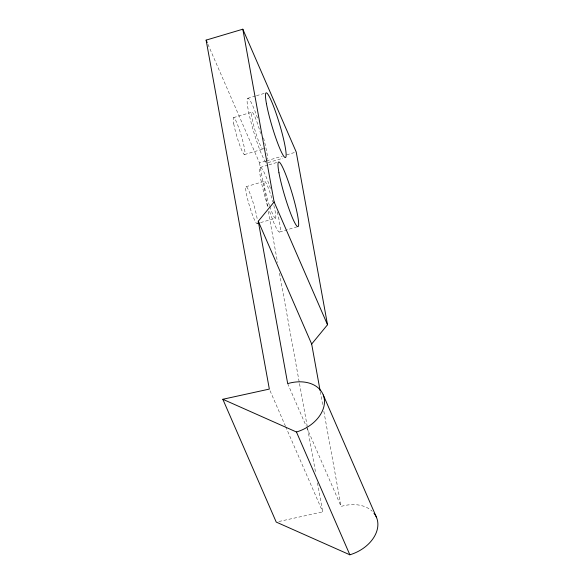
<?xml version="1.0" encoding="UTF-8"?>
<svg xmlns="http://www.w3.org/2000/svg" width="584" height="584" viewBox="0 0 584 584"><rect width="100%" height="100%" fill="white"/><g stroke="black" fill="none" stroke-linecap="round" stroke-linejoin="round"><path stroke-width="0.44" stroke-dasharray="2.92 2.19" d="M247.726 98.316L255.588 95.973M256.464 95.71L266.078 92.856M233.527 117.61L251.879 112.157M244.623 154.526L262.975 149.066M207.933 44.296L259.515 162.921L265.632 161.104M266.508 160.841L282.24 156.162M286.605 154.862L295.343 152.263M268.005 162.651L282.868 158.227M260.238 167.418L268.107 165.075M268.983 164.819L278.597 161.958M246.047 186.712L264.399 181.259M257.142 223.628L259.763 222.847M260.639 222.592L275.495 218.168A19.279 2.234 73.4 0 0 273.728 204.999M279.656 232.009L298.008 226.556M278.86 521.497L322.733 511.883L317.368 482.282M287.693 383.622L306.213 426.232M306.578 427.065L341.085 506.43A33.733 24.265 -23.5 0 1 372.227 511.248M270.063 390.754L285.32 425.838M285.685 426.678L322.733 511.883M320.28 391.587L322.718 405.048M323.857 411.326L341.085 506.43M259.515 162.921L267.64 207.773M268.29 211.364L277.553 262.493M279.502 273.261L299.329 382.71M299.497 383.6L307.454 427.561M307.622 428.459L315.747 473.31M257.471 222.716A19.279 2.234 73.4 0 1 248.653 203.042A19.279 2.234 73.4 0 1 248.2 189.428A19.279 2.234 73.4 0 1 257.398 220.613M263.304 148.153A19.279 2.234 73.4 0 1 255.996 133.568A19.279 2.234 73.4 0 1 252.011 112.121A19.279 2.234 73.4 0 1 260.588 133.546M275.451 218.19A19.279 2.234 73.4 0 1 269.698 206.298M269.443 205.539A19.279 2.234 73.4 0 1 264.318 181.325A19.279 2.234 73.4 0 1 272.889 201.852M277.298 211.904A33.733 3.905 73.4 0 1 279.291 232.052A33.733 3.905 73.4 0 1 269.071 209.911M267.998 206.656A33.733 3.905 73.4 0 1 259.727 168.52A33.733 3.905 73.4 0 1 270.823 189.515M265.895 162.301A33.733 3.905 73.4 0 1 248.215 109.828A33.733 3.905 73.4 0 1 257.712 118.654M263.545 137.948A33.733 3.905 73.4 0 1 267.72 159.337M233.739 123.786A19.279 2.234 73.4 0 0 243.915 154.176A19.279 2.234 73.4 0 0 239.579 130.239A19.279 2.234 73.4 0 0 233.739 123.786"/><path stroke-width="0.88" d="M349.852 554.8L296.453 431.999A33.733 24.265 -23.5 0 0 324.186 398.259A33.733 24.265 -23.5 0 0 287.693 383.622L258.274 221.234L274.122 201.954L242.82 29.2L206.116 40.114L269.341 389.083L222.832 399.274L276.225 522.074L349.852 554.8A33.733 24.265 -23.5 0 0 375.052 514.635L373.957 513.256M320.12 390.689L311.666 344.034L327.514 324.762L296.219 152.001L242.82 29.2M222.832 399.274L296.453 431.999M206.116 40.114L207.211 42.625M274.122 201.954L327.514 324.762M258.274 221.234L311.666 344.034M323.237 394.915L376.636 517.716M278.955 172.762A33.733 3.905 73.4 0 0 296.767 225.942A33.733 3.905 73.4 0 0 289.175 184.055A33.733 3.905 73.4 0 0 278.955 172.762M266.435 103.66A33.733 3.905 73.4 0 0 284.247 156.84A33.733 3.905 73.4 0 0 276.655 114.953A33.733 3.905 73.4 0 0 266.435 103.66"/></g></svg>
